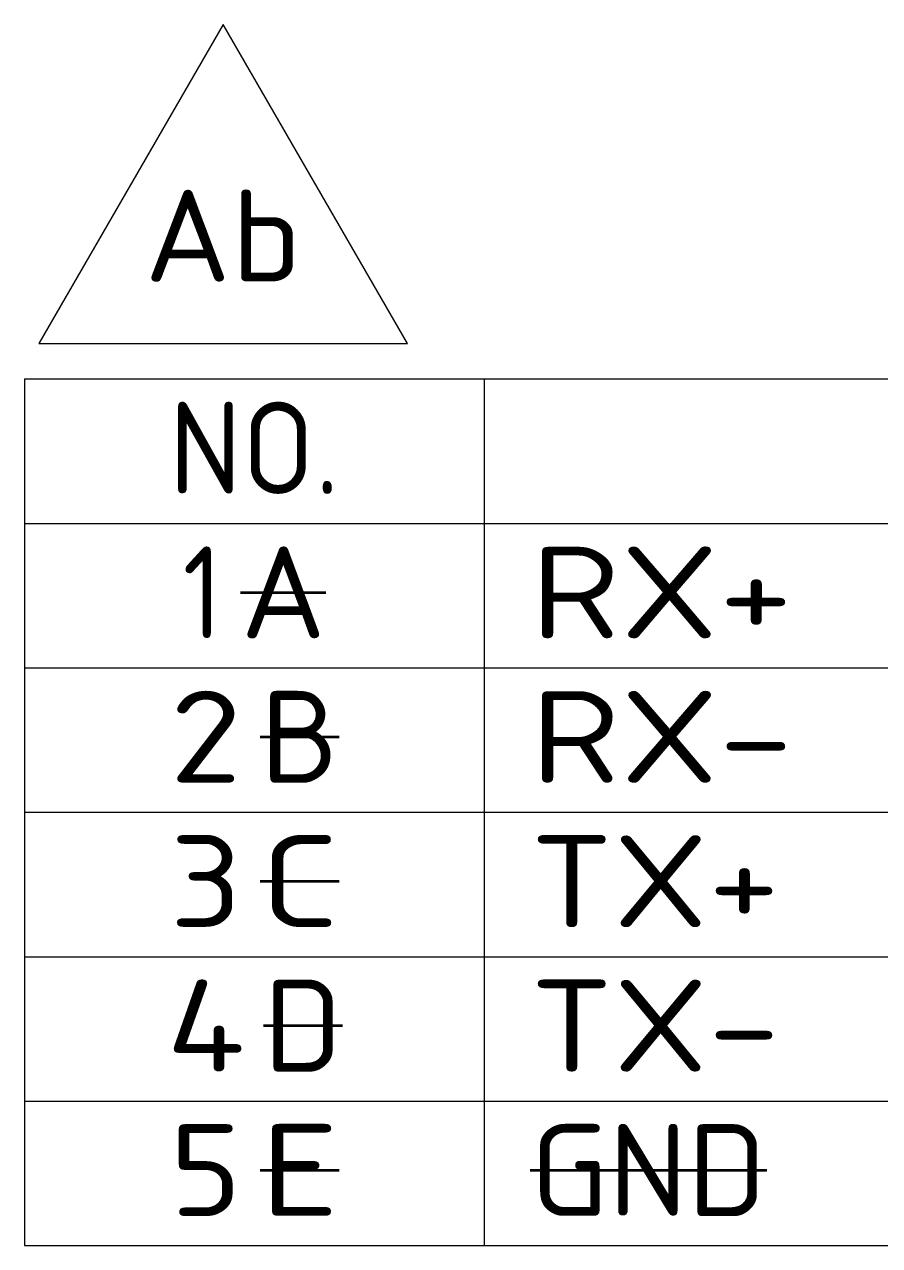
# Model space of a CAD drawing. Extents: x 23 to 417, y 3 to 294.
# Drawn here: x 215.55 to 234.15, y 52.59 to 79.16 of the extents above; entities that cross this region are included whole.
import ezdxf
from ezdxf.enums import TextEntityAlignment as Align

# ---------------------------------------------------------------- set-up
doc = ezdxf.new("R2010")
doc.units = 0
doc.layers.get('0').update_dxf_attribs({"lineweight": 13})
doc.styles.get("Standard").update_dxf_attribs({"font": 'isocp.shx'})

# ---------------------------------------------------------------- blocks, each defined once
blk = doc.blocks.new('BLOCK2354')
at = {"color": 1, "lineweight": 13}
blk.add_lwpolyline([(116.554, 4.24), (124.57, 4.24), (120.562, 11.182)], close=True, dxfattribs=at)
blk.add_text('Ab', height=2, dxfattribs=at).set_placement((118.853, 5.585), (122.271, 5.585), align=Align.FIT)
blk = doc.blocks.new('BLOCK2364')
at = {"color": 7, "lineweight": 13}
for p, q in [((116.243, 3.467), (161.243, 3.467)), ((116.243, 0.324), (161.243, 0.324)), ((116.243, -2.818), (161.243, -2.818)), ((116.243, -5.961), (161.243, -5.961)), ((116.243, -9.104), (161.243, -9.104)), ((116.243, -12.247), (161.243, -12.247)), ((116.243, -15.39), (161.243, -15.39))]:
    blk.add_line(p, q, dxfattribs=at)
at = {"color": 7, "lineweight": 13, "ltscale": 0.471429}
for p, q in [((116.243, 3.467), (116.243, -15.39)), ((126.243, 3.467), (126.243, -15.39)), ((161.243, 3.467), (161.243, -15.39))]:
    blk.add_line(p, q, dxfattribs=at)
at = {"color": 1, "lineweight": 35, "ltscale": 0.046429}
blk.add_line((120.943, -1.176), (122.8, -1.176), dxfattribs=at)
at = {"color": 1, "lineweight": 35, "ltscale": 0.042857}
for p, q in [((121.371, -4.318), (123.085, -4.318)), ((121.371, -7.461), (123.085, -7.461)), ((121.443, -10.604), (123.157, -10.604)), ((121.371, -13.747), (123.085, -13.747))]:
    blk.add_line(p, q, dxfattribs=at)
at = {"color": 1, "lineweight": 35, "ltscale": 0.128572}
blk.add_line((127.243, -13.747), (132.385, -13.747), dxfattribs=at)
at = {"color": 7, "lineweight": 13}
for s, p, p2 in [('NO.', (119.385, 0.967), (123.1, 0.967)), ('ITEM', (140.957, 0.967), (146.528, 0.967)), ('RX+', (127.243, -2.176), (132.957, -2.176)), ('RX-', (127.243, -5.318), (132.957, -5.318)), ('TX+', (127.243, -8.461), (132.671, -8.461)), ('TX-', (127.243, -11.604), (132.671, -11.604))]:
    blk.add_text(s, height=2, dxfattribs=at).set_placement(p, p2, align=Align.FIT)
at = {"color": 1, "lineweight": 13}
for s, p, p2 in [('1', (119.685, -2.176), (120.543, -2.176)), ('A', (120.943, -2.176), (122.8, -2.176)), ('2', (119.4, -5.318), (120.971, -5.318)), ('B', (121.371, -5.318), (123.085, -5.318)), ('3', (119.4, -8.461), (120.971, -8.461)), ('C', (121.371, -8.461), (123.085, -8.461)), ('4', (119.328, -11.604), (121.043, -11.604)), ('D', (121.443, -11.604), (123.157, -11.604)), ('5', (119.4, -14.747), (120.971, -14.747)), ('E', (121.371, -14.747), (123.085, -14.747)), ('GND', (127.243, -14.747), (132.385, -14.747))]:
    blk.add_text(s, height=2, dxfattribs=at).set_placement(p, p2, align=Align.FIT)

msp = doc.modelspace()

# ---------------------------------------------------------------- block references
at = {"lineweight": 0}
for name in ['BLOCK2354', 'BLOCK2364']:
    msp.add_blockref(name, (99.307, 67.981), dxfattribs=at)

doc.saveas('drawing.dxf')
